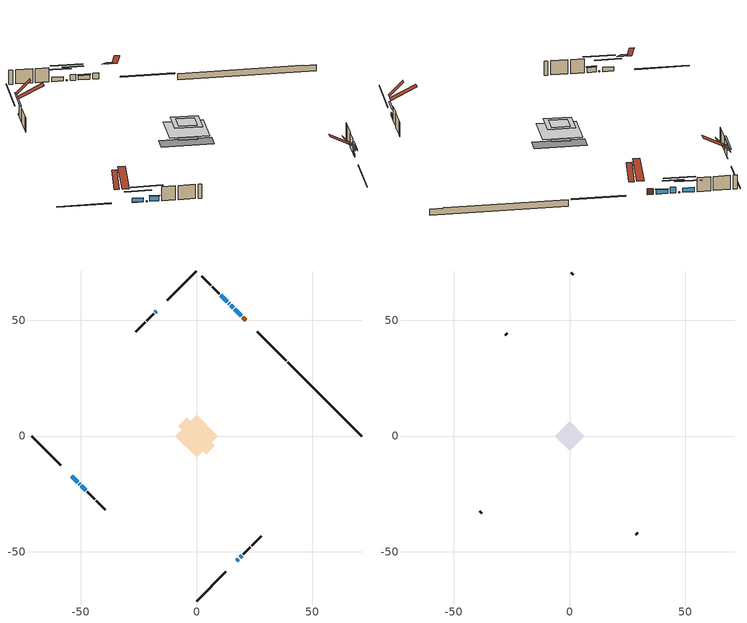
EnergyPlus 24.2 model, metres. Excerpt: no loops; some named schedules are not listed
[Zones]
conditioned space
 floor outside (Floor1 construction): -4.37,0 0,4.37 4.37,0 0,-4.37 z0.92
 floor adiabatic (AdiabaticFloorConstruction): -9.25,0 0,9.25 9.25,0 0,-9.25 z3.36
 floor foundation (Slab1 construction): -7.97,4.2 -4.2,7.97 7.97,-4.2 4.2,-7.97 z-1.29
 wall outside (RimJoist1 construction): 0,-71.29 12.56,-58.73 / -71.29,0 -58.73,-12.56 / 0,71.29 -12.56,58.73 / 38.74,32.55 26.18,45.11 z0.92:1.22
 wall outside (AdiabaticWallConstruction 1): 21.34,49.95 19.94,51.35 z0.92:2.95
 wall outside (AdiabaticWallConstruction): 19.29,52 16.62,54.67 / 13.19,58.1 10.53,60.76 z0.92:2.41; 15.97,55.32 14.71,56.58 z0.92:2.95; 17.4,-53.89 18.14,-53.15 / 18.8,-52.49 19.54,-51.75 z0.92:2.17; -53.89,-17.4 -51.36,-19.93 z0.92:2.34; 14.06,57.24 13.85,57.45 / -17.4,53.9 -17.81,53.48 / -50.7,-20.59 -50.5,-20.8 z0.92:1.27; -49.84,-21.45 -47.77,-23.52 z0.92:2.66
 wall outside (Wall1 construction): 20.2,-51.09 23.31,-47.99 / -47.11,-24.18 -44.01,-27.28 / -18.46,52.83 -21.57,49.72 / 9.87,61.42 6.77,64.53 z0.92:5.8
 wall outside (Wall2 construction): 23.96,-47.33 27.88,-43.41 / -43.35,-27.94 -39.44,-31.86 / -22.23,49.07 -26.14,45.15 / 6.11,65.18 2.19,69.1 z0.92:5.8
 wall foundation (FoundationWall1 construction): 39.4,31.89,-1.29 39.4,31.89,0.92 68.1,3.19,0.92 68.1,3.19,0.83 71.29,0,0.83 71.29,0,-1.29
 window (WindowConstruction): 19.29,52 16.62,54.67 z0.92:2.41
 window (WindowConstruction 4): 15.97,55.33 14.71,56.58 z0.92:2.95
 window (WindowConstruction 5): 17.4,-53.89 18.14,-53.15 z0.92:2.17
 window (WindowConstruction 6): -53.89,-17.4 -51.36,-19.93 z0.92:2.34
 window (WindowConstruction 7): 14.05,57.24 13.85,57.44 z0.92:1.26
 window (WindowConstruction 8): -17.4,53.89 -17.81,53.49 z0.92:1.26
 window (WindowConstruction 9): -50.7,-20.59 -50.5,-20.79 z0.92:1.26
 window (WindowConstruction 1): 18.8,-52.49 19.54,-51.75 z0.92:2.17
 window (WindowConstruction 2): -49.84,-21.45 -47.77,-23.52 z0.92:2.66
 window (WindowConstruction 3): 13.19,58.1 10.53,60.76 z0.92:2.41
 door (Door): 21.34,49.95 19.95,51.35 z0.92:2.95
 ceiling adiabatic (AdiabaticFloorConstruction): 0,-9.25 9.25,0 0,9.25 -9.25,0 z3.36
attic - vented
 floor to conditioned space (Floor2 construction Reversed): -4.22,0 0,4.22 4.22,0 0,-4.22 z5.8
 floor to conditioned space (Floor3 construction Reversed): -6.36,0 0,6.36 6.36,0 0,-6.36 z5.8
 wall outside (Wall3 construction): 28.54,-42.76 29.41,-41.88 / -38.78,-32.51 -37.9,-33.39 / -26.8,44.49 -27.68,43.61 / 1.54,69.76 0.66,70.64 z0.92:5.8
 roof outside (Roof1 construction): 14.4,-56.89,5.8 11.05,-53.53,10.55 9.86,-54.72,10.55 13.22,-58.08,5.8; -56.89,-14.4,5.8 -53.53,-11.05,10.55 -54.72,-9.86,10.55 -58.08,-13.22,5.8; -14.4,56.89,5.8 -11.05,53.53,10.55 -9.86,54.72,10.55 -13.22,58.08,5.8; 24.34,46.95,5.8 20.98,43.6,10.55 22.17,42.41,10.55 25.53,45.77,5.8
 roof outside (Roof2 construction): 16.74,-54.55,5.8 10.73,-48.54,10.05 9.05,-50.22,10.05 15.06,-56.23,5.8; -54.55,-16.74,5.8 -48.54,-10.73,10.05 -50.22,-9.05,10.05 -56.23,-15.06,5.8; -16.74,54.55,5.8 -10.73,48.54,10.05 -9.05,50.22,10.05 -15.06,56.23,5.8; 22,49.29,5.8 15.99,43.28,10.05 17.67,41.6,10.05 23.68,47.61,5.8
shading: 16.48,54.81 19.43,51.86 19.72,52.15 16.77,55.1 z2.61; 12.88,58.41 17.8,53.49 18.09,53.78 13.17,58.7 z5.54; 19.97,-51.32 15.57,-55.73 15.86,-56.02 20.26,-51.61 z4.76; -49.53,-21.77 -55.73,-15.57 -56.02,-15.86 -49.82,-22.06 z4.93; 10.24,61.05 17.66,53.63 17.95,53.92 10.53,61.34 z6.36; -21.41,49.88 -13.79,57.5 -14.08,57.79 -21.7,50.17 z6.36; -46.89,-24.4 -54.31,-16.98 -54.6,-17.28 -47.18,-24.69 z6.36; 19.68,-51.61 18.66,-52.64 18.95,-52.93 19.98,-51.9 z2.37; -47.63,-23.66 -49.98,-21.31 -50.27,-21.6 -47.92,-23.95 z2.86; 8.7,62.6 15.02,56.27 15.32,56.56 8.99,62.89 z5
[Building]
Building 1: Terrain=Suburbs
[Site:Location]
Montreal Mirabel Intl AP_QC: Latitude {deg}=45.68; Longitude {deg}=-74.03; Time Zone {hr}=-5; Elevation {m}=82; Keep Site Location Information=Yes
[Site:GroundTemperature:Shallow]
0.642858, -1.75623, -1.94836, -0.80987, 3.76054, 8.30966, 12.2535, 14.7518, 14.9641, 12.9321, 9.08883, 4.67926
[Site:WaterMainsTemperature]
Calculation Method=Schedule; Temperature Schedule=mains temperature schedule
[Material] Roughness=Rough; Thermal Absorptance=0.9
Name | Thickness {m} | Conductivity {W/m-K} | Density {kg/m3} | Specific Heat {J/kg-K} | Solar Absorptance | Visible Absorptance
asphalt or fiberglass shingles | 0.00635 | 0.162714 | 1121.4 | 1465.45 | 0.84 | 0.84
ceiling loosefill ins | 0.0846667 | 0.0480833 | 16.02 | 1046.75 | 0.7 | 0.7
ceiling stud and cavity | 0.1397 | 0.0952427 | 65.682 | 1177.47 | 0.7 | 0.7
ceiling stud and cavity 1 | 0.1397 | 0.0946744 | 65.682 | 1177.47 | 0.7 | 0.7
concrete 4.0 in. | 0.1016 | 1.803125 | 2242.8 | 837.4 | 0.7 | 0.7
concrete 8.0 in. | 0.2032 | 1.803125 | 2242.8 | 837.4 | 0.7 | 0.7
door material | 0.04445 | 0.0451087 | 512.64 | 1214.23 | 0.7 | 0.7
exterior vertical ins | 0.0433751 | 0.029427 | 32.04 | 1214.23 | 0.7 | 0.7
floor covering | 0.0127 | 0.0433444 | 54.468 | 1339.84 | 0.6 | 0.6
floor rigid ins; rim joist rigid ins; wall rigid ins | 0.051816 | 0.029427 | 32.04 | 1214.23 | 0.7 | 0.7
floor rigid ins 1; wall rigid ins 1 | 0.512978 | 0.029427 | 32.04 | 1214.23 | 0.7 | 0.7
floor stud and cavity | 0.1397 | 0.126294 | 92.3553 | 1139.71 | 0.7 | 0.7
floor stud and cavity 1 | 0.1397 | 1.75129 | 37.0049 | 1207.88 | 0.7 | 0.7
furniture material conditioned space 1 | 0.1524 | 0.115458 | 640.8 | 1214.23 | 0.6 | 0.6
gypsum board | 0.0127 | 0.160291 | 801 | 837.4 | 0.6 | 0.6
gypsum board 1 | 0.0127 | 0.160291 | 801 | 837.4 | 0.7 | 0.7
osb sheathing 0.5 in. | 0.0127 | 0.115458 | 512.64 | 1214.23 | 0.7 | 0.7
osb sheathing 0.75 in. | 0.01905 | 0.115458 | 512.64 | 1214.23 | 0.7 | 0.7
osb sheathing 2.0 in. | 0.0508 | 0.115458 | 512.64 | 1214.23 | 0.7 | 0.7
rim joist stud and cavity | 0.0508 | 0.0553127 | 125.044 | 1163.47 | 0.6 | 0.6
wall stud and cavity | 0.1397 | 0.140922 | 139.0536 | 1170.24 | 0.7 | 0.7
wall stud and cavity 1 | 0.1397 | 0.140672 | 139.0536 | 1170.24 | 0.7 | 0.7
wall stud and cavity 2 | 0.0889 | 6.1454 | 50.32683 | 1063.81 | 0.6 | 0.6
wall stud and cavity 3 | 0.0889 | 0.380278 | 52.3479 | 1209.89 | 0.7 | 0.7
wall stud and cavity 4 | 0.0889 | 0.391764 | 83.0341 | 1211.67 | 0.7 | 0.7
wood siding | 0.0254 | 0.102417 | 544.68 | 1172.36 | 0.4 | 0.4
wood siding 1 | 0.00254 | 0.102417 | 544.68 | 1172.36 | 0.4 | 0.4
wood siding 2; wood siding 3; wood siding 4 | 0.0254 | 0.102417 | 544.68 | 1172.36 | 0.7 | 0.7
[WindowMaterial:SimpleGlazingSystem]
Name | U-Factor {W/m2-K} | Solar Heat Gain Coefficient
WindowMaterial | 2.9236 | 0.62
WindowMaterial 1 | 2.94177 | 0.59
WindowMaterial 2 | 2.909975 | 0.64
WindowMaterial 3 | 2.97754 | 0.59
WindowMaterial 4 | 2.92871 | 0.61
WindowMaterial 5 | 3.000823 | 0.18
[Construction]
AdiabaticFloorConstruction: floor stud and cavity 1, floor rigid ins 1, osb sheathing 0.75 in., floor covering
AdiabaticWallConstruction: wood siding 3, wall rigid ins 1, wall stud and cavity 3, gypsum board
AdiabaticWallConstruction 1: wood siding 4, wall rigid ins 1, wall stud and cavity 3, gypsum board
Door: door material
Floor1 construction: floor stud and cavity, floor rigid ins, osb sheathing 0.75 in., floor covering
Floor2 construction Reversed: gypsum board, ceiling stud and cavity, ceiling loosefill ins
Floor3 construction Reversed: gypsum board, ceiling stud and cavity 1, ceiling loosefill ins
FoundationWall1 construction: concrete 8.0 in., gypsum board 1
furniture construction conditioned space 1: furniture material conditioned space 1
PartitionWallConstruction: gypsum board, wall stud and cavity 4, gypsum board
RimJoist1 construction: wood siding 2, rim joist rigid ins, osb sheathing 2.0 in., rim joist stud and cavity
Roof1 construction; Roof2 construction: asphalt or fiberglass shingles
Slab1 construction: concrete 4.0 in.
Wall1 construction: wood siding, wall rigid ins, osb sheathing 0.5 in., wall stud and cavity, gypsum board
Wall2 construction: wood siding, wall rigid ins, osb sheathing 0.5 in., wall stud and cavity 1, gypsum board
Wall3 construction: wood siding 1, wall stud and cavity 2
WindowConstruction; WindowConstruction 3: WindowMaterial
WindowConstruction 1; WindowConstruction 5: WindowMaterial 1
WindowConstruction 2: WindowMaterial 2
WindowConstruction 4: WindowMaterial 3
WindowConstruction 6: WindowMaterial 4
WindowConstruction 7; WindowConstruction 8; WindowConstruction 9: WindowMaterial 5
[Zone] Multiplier=1; Part of Total Floor Area=Yes
Name | Volume {m3}
attic - vented | 125.809
conditioned space | 657.9
[Space]
Name | Zone | Volume {m3}
attic - vented 1 | attic - vented | 125.809
conditioned space 1 | conditioned space | 657.9
[ZoneInfiltration:EffectiveLeakageArea]
infil attic - vented 1: Zone or Space=attic - vented 1; Schedule=Always On Discrete; Effective Air Leakage Area {cm2}=5378.77; Stack Coefficient=0.000669317; Wind Coefficient=1.74798e-05
[ZoneMixing]
whole house fan mix: Zone or Space=attic - vented; Schedule=Always On Continuous; Design Flow Rate Calculation Method=Flow/Zone; Design Flow Rate {m3/s}=0; Source Zone or Space=conditioned space
[SurfaceProperty:ExposedFoundationPerimeter]
Slab1: Exposed Perimeter Calculation Method=TotalExposedPerimeter; Total Exposed Perimeter {m}=45.104
[InternalMass] Zone or ZoneList=conditioned space; Space or SpaceList=conditioned space 1
Name | Construction | Surface Area {m2}
furniture mass conditioned space 1 | furniture construction conditioned space 1 | 120.536
partition wall mass | PartitionWallConstruction | 301.34
[Lights]
interior lighting: Zone or ZoneList or Space or SpaceList=conditioned space 1; Schedule=interior lighting schedule; Design Level Calculation Method=LightingLevel; Lighting Level {W}=343.2; Return Air Fraction=0; Fraction Radiant=0.6; Fraction Visible=0.2; Fraction Replaceable=1
[People]
occupants: Zone or ZoneList or Space or SpaceList=conditioned space 1; Number of People Schedule=occupants schedule; Number of People Calculation Method=People; Number of People=3; Fraction Radiant=0.314171; Sensible Heat Fraction=0.56303; Activity Level Schedule=occupants activity schedule; Carbon Dioxide Generation Rate {m3/s-W}=0; Enable ASHRAE 55 Comfort Warnings=No; Mean Radiant Temperature Calculation Type=EnclosureAveraged
[ElectricEquipment] Zone or ZoneList or Space or SpaceList=conditioned space 1; Design Level Calculation Method=EquipmentLevel
Name | Schedule | Design Level {W} | Fraction Latent | Fraction Radiant | Fraction Lost
clothes dryer | clothes dryer schedule | 140.772 | 0.015 | 0.081 | 0.85
clothes washer | clothes washer schedule | 32.1985 | 0.03 | 0.162 | 0.7
cooking range | cooking range schedule | 215.147 | 0.08 | 0.432 | 0.2
dishwasher | dishwasher schedule | 66.8632 | 0.3 | 0.18 | 0.4
fridge | fridge schedule | 72.9452 | 0 | 0.6 | 0
mech vent house fan | mech vent house fan schedule | 275 | 0 | 0 | 0.772727
mech vent house fan cfis | mech vent house fan cfis schedule | 0 | 0 | 0 | 0
misc plug loads | misc plug loads schedule | 494.7 | 0.045 | 0.513 | 0.1
whole house fan | Always On Discrete | 0 | 0 | 0 | 1
[OtherEquipment] Zone or ZoneList or Space or SpaceList=conditioned space 1; Design Level Calculation Method=EquipmentLevel
Name | Fuel Type | Schedule | Design Level {W} | Fraction Latent | Fraction Radiant | Fraction Lost
clothes dryer 1 | Electricity | clothes dryer schedule | 0 | 0.015 | 0.081 | 0.85
cooking range 1 | Electricity | cooking range schedule | 0 | 0.08 | 0.432 | 0.2
general water use latent | None | general water use schedule | 62.594 | 1 | 0 | 0
general water use sensible | None | general water use schedule | -61.6891 | 0 | 0.6 | 0
mech vent house fan latent load | None | Always On Discrete | 0 | 1 | 0 | 0
mech vent house fan sensible load | None | Always On Discrete | 0 | 0 | 0 | 0
water heater energy adjustment1 | Electricity | Always On Discrete | 0.01 | 0 | 0 | 1
[ZoneInfiltration:DesignFlowRate] Zone or ZoneList or Space or SpaceList=conditioned space 1; Schedule=Always On Discrete; Design Flow Rate Calculation Method=Flow/Zone; Design Flow Rate {m3/s}=0
infil flow; natural vent flow; whole house fan flow
[Foundation:Kiva]
Foundation Kiva 1: Initial Indoor Air Temperature {C}=21; Wall Height Above Grade {m}=0.920008; Wall Depth Below Slab {m}=0.2032; Custom Block Material Name 1=exterior vertical ins; Custom Block Depth 1 {m}=2.21001; Custom Block X Position 1 {m}=0.2159; Custom Block Z Position 1 {m}=0
[Foundation:Kiva:Settings]
Soil Conductivity {W/m-K}=0.849921; Soil Density {kg/m3}=1842.3; Soil Specific Heat {J/kg-K}=418.7; Ground Solar Absorptivity=0.9; Ground Thermal Absorptivity=0.9; Ground Surface Roughness {m}=0.03; Far-Field Width {m}=40; Deep-Ground Boundary Condition=ZeroFlux; Deep-Ground Depth {m}=40; Minimum Cell Dimension {m}=0.2; Maximum Cell Growth Coefficient=3; Simulation Timestep=Timestep
[Exterior:Lights]
exterior lighting: Schedule=exterior lighting schedule; Design Level {W}=75.6
[Schedule:Constant]
Name | Hourly Value
Always On Continuous; mech vent house fan schedule; mech vent house fan cfis schedule; Always On Discrete | 1
occupants activity schedule | 117.228
fridge schedule | 0
[Schedule:Week:Daily]
interior lighting schedule Week Rule - Jan1-Jan27: interior lighting schedule day, interior lighting schedule day, interior lighting schedule day, interior lighting schedule day, interior lighting schedule day, interior lighting schedule day, interior lighting schedule day, interior lighting schedule default day, interior lighting schedule default day, interior lighting schedule default day, interior lighting schedule default day, interior lighting schedule default day
interior lighting schedule Week Rule - Jan28-Feb3: interior lighting schedule day, interior lighting schedule day, interior lighting schedule day, interior lighting schedule day, interior lighting schedule day 1, interior lighting schedule day 1, interior lighting schedule day 1, interior lighting schedule default day, interior lighting schedule default day, interior lighting schedule default day, interior lighting schedule default day, interior lighting schedule default day
interior lighting schedule Week Rule - Feb4-Feb24: interior lighting schedule day 1, interior lighting schedule day 1, interior lighting schedule day 1, interior lighting schedule day 1, interior lighting schedule day 1, interior lighting schedule day 1, interior lighting schedule day 1, interior lighting schedule default day, interior lighting schedule default day, interior lighting schedule default day, interior lighting schedule default day, interior lighting schedule default day
interior lighting schedule Week Rule - Feb25-Mar3: interior lighting schedule day 1, interior lighting schedule day 1, interior lighting schedule day 1, interior lighting schedule day 1, interior lighting schedule day 2, interior lighting schedule day 2, interior lighting schedule day 2, interior lighting schedule default day, interior lighting schedule default day, interior lighting schedule default day, interior lighting schedule default day, interior lighting schedule default day
interior lighting schedule Week Rule - Mar4-Mar31: interior lighting schedule day 2, interior lighting schedule day 2, interior lighting schedule day 2, interior lighting schedule day 2, interior lighting schedule day 2, interior lighting schedule day 2, interior lighting schedule day 2, interior lighting schedule default day, interior lighting schedule default day, interior lighting schedule default day, interior lighting schedule default day, interior lighting schedule default day
interior lighting schedule Week Rule - Apr1-Apr28: interior lighting schedule day 3, interior lighting schedule day 3, interior lighting schedule day 3, interior lighting schedule day 3, interior lighting schedule day 3, interior lighting schedule day 3, interior lighting schedule day 3, interior lighting schedule default day, interior lighting schedule default day, interior lighting schedule default day, interior lighting schedule default day, interior lighting schedule default day
interior lighting schedule Week Rule - Apr29-May5: interior lighting schedule day 3, interior lighting schedule day 3, interior lighting schedule day 4, interior lighting schedule day 4, interior lighting schedule day 4, interior lighting schedule day 4, interior lighting schedule day 4, interior lighting schedule default day, interior lighting schedule default day, interior lighting schedule default day, interior lighting schedule default day, interior lighting schedule default day
interior lighting schedule Week Rule - May6-May26: interior lighting schedule day 4, interior lighting schedule day 4, interior lighting schedule day 4, interior lighting schedule day 4, interior lighting schedule day 4, interior lighting schedule day 4, interior lighting schedule day 4, interior lighting schedule default day, interior lighting schedule default day, interior lighting schedule default day, interior lighting schedule default day, interior lighting schedule default day
interior lighting schedule Week Rule - May27-Jun2: interior lighting schedule day 4, interior lighting schedule day 4, interior lighting schedule day 4, interior lighting schedule day 4, interior lighting schedule day 4, interior lighting schedule day 5, interior lighting schedule day 5, interior lighting schedule default day, interior lighting schedule default day, interior lighting schedule default day, interior lighting schedule default day, interior lighting schedule default day
interior lighting schedule Week Rule - Jun3-Jun30: interior lighting schedule day 5, interior lighting schedule day 5, interior lighting schedule day 5, interior lighting schedule day 5, interior lighting schedule day 5, interior lighting schedule day 5, interior lighting schedule day 5, interior lighting schedule default day, interior lighting schedule default day, interior lighting schedule default day, interior lighting schedule default day, interior lighting schedule default day
interior lighting schedule Week Rule - Jul1-Jul28: interior lighting schedule day 6, interior lighting schedule day 6, interior lighting schedule day 6, interior lighting schedule day 6, interior lighting schedule day 6, interior lighting schedule day 6, interior lighting schedule day 6, interior lighting schedule default day, interior lighting schedule default day, interior lighting schedule default day, interior lighting schedule default day, interior lighting schedule default day
interior lighting schedule Week Rule - Jul29-Aug4: interior lighting schedule day 6, interior lighting schedule day 6, interior lighting schedule day 6, interior lighting schedule day 7, interior lighting schedule day 7, interior lighting schedule day 7, interior lighting schedule day 7, interior lighting schedule default day, interior lighting schedule default day, interior lighting schedule default day, interior lighting schedule default day, interior lighting schedule default day
interior lighting schedule Week Rule - Aug5-Aug25: interior lighting schedule day 7, interior lighting schedule day 7, interior lighting schedule day 7, interior lighting schedule day 7, interior lighting schedule day 7, interior lighting schedule day 7, interior lighting schedule day 7, interior lighting schedule default day, interior lighting schedule default day, interior lighting schedule default day, interior lighting schedule default day, interior lighting schedule default day
interior lighting schedule Week Rule - Aug26-Sep1: interior lighting schedule day 7, interior lighting schedule day 7, interior lighting schedule day 7, interior lighting schedule day 7, interior lighting schedule day 7, interior lighting schedule day 7, interior lighting schedule day 8, interior lighting schedule default day, interior lighting schedule default day, interior lighting schedule default day, interior lighting schedule default day, interior lighting schedule default day
interior lighting schedule Week Rule - Sep2-Sep29: interior lighting schedule day 8, interior lighting schedule day 8, interior lighting schedule day 8, interior lighting schedule day 8, interior lighting schedule day 8, interior lighting schedule day 8, interior lighting schedule day 8, interior lighting schedule default day, interior lighting schedule default day, interior lighting schedule default day, interior lighting schedule default day, interior lighting schedule default day
interior lighting schedule Week Rule - Sep30-Oct6: interior lighting schedule day 8, interior lighting schedule day 9, interior lighting schedule day 9, interior lighting schedule day 9, interior lighting schedule day 9, interior lighting schedule day 9, interior lighting schedule day 9, interior lighting schedule default day, interior lighting schedule default day, interior lighting schedule default day, interior lighting schedule default day, interior lighting schedule default day
interior lighting schedule Week Rule - Oct7-Oct27: interior lighting schedule day 9, interior lighting schedule day 9, interior lighting schedule day 9, interior lighting schedule day 9, interior lighting schedule day 9, interior lighting schedule day 9, interior lighting schedule day 9, interior lighting schedule default day, interior lighting schedule default day, interior lighting schedule default day, interior lighting schedule default day, interior lighting schedule default day
interior lighting schedule Week Rule - Oct28-Nov3: interior lighting schedule day 9, interior lighting schedule day 9, interior lighting schedule day 9, interior lighting schedule day 9, interior lighting schedule day 10, interior lighting schedule day 10, interior lighting schedule day 10, interior lighting schedule default day, interior lighting schedule default day, interior lighting schedule default day, interior lighting schedule default day, interior lighting schedule default day
interior lighting schedule Week Rule - Nov4-Nov24: interior lighting schedule day 10, interior lighting schedule day 10, interior lighting schedule day 10, interior lighting schedule day 10, interior lighting schedule day 10, interior lighting schedule day 10, interior lighting schedule day 10, interior lighting schedule default day, interior lighting schedule default day, interior lighting schedule default day, interior lighting schedule default day, interior lighting schedule default day
interior lighting schedule Week Rule - Nov25-Dec1: interior lighting schedule day 10, interior lighting schedule day 10, interior lighting schedule day 10, interior lighting schedule day 10, interior lighting schedule day 10, interior lighting schedule day 10, interior lighting schedule day 11, interior lighting schedule default day, interior lighting schedule default day, interior lighting schedule default day, interior lighting schedule default day, interior lighting schedule default day
interior lighting schedule Week Rule - Dec2-Dec31: interior lighting schedule day 11, interior lighting schedule day 11, interior lighting schedule day 11, interior lighting schedule day 11, interior lighting schedule day 11, interior lighting schedule day 11, interior lighting schedule day 11, interior lighting schedule default day, interior lighting schedule default day, interior lighting schedule default day, interior lighting schedule default day, interior lighting schedule default day
occupants schedule Week Rule - Jan1-Dec31: occupants schedule day, occupants schedule day, occupants schedule day, occupants schedule day, occupants schedule day, occupants schedule day, occupants schedule day, occupants schedule default day, occupants schedule default day, occupants schedule default day, occupants schedule default day, occupants schedule default day
clothes dryer schedule Week Rule - Jan1-Dec31: clothes dryer schedule day, clothes dryer schedule day, clothes dryer schedule day, clothes dryer schedule day, clothes dryer schedule day, clothes dryer schedule day, clothes dryer schedule day, clothes dryer schedule default day, clothes dryer schedule default day, clothes dryer schedule default day, clothes dryer schedule default day, clothes dryer schedule default day
clothes washer schedule Week Rule - Jan1-Dec31: clothes washer schedule day, clothes washer schedule day, clothes washer schedule day, clothes washer schedule day, clothes washer schedule day, clothes washer schedule day, clothes washer schedule day, clothes washer schedule default day, clothes washer schedule default day, clothes washer schedule default day, clothes washer schedule default day, clothes washer schedule default day
cooking range schedule Week Rule - Jan1-Dec31: cooking range schedule day, cooking range schedule day, cooking range schedule day, cooking range schedule day, cooking range schedule day, cooking range schedule day, cooking range schedule day, cooking range schedule default day, cooking range schedule default day, cooking range schedule default day, cooking range schedule default day, cooking range schedule default day
dishwasher schedule Week Rule - Jan1-Dec31: dishwasher schedule day, dishwasher schedule day, dishwasher schedule day, dishwasher schedule day, dishwasher schedule day, dishwasher schedule day, dishwasher schedule day, dishwasher schedule default day, dishwasher schedule default day, dishwasher schedule default day, dishwasher schedule default day, dishwasher schedule default day
misc plug loads schedule Week Rule - Jan1-Dec31: misc plug loads schedule day, misc plug loads schedule day, misc plug loads schedule day, misc plug loads schedule day, misc plug loads schedule day, misc plug loads schedule day, misc plug loads schedule day, misc plug loads schedule default day, misc plug loads schedule default day, misc plug loads schedule default day, misc plug loads schedule default day, misc plug loads schedule default day
general water use schedule Week Rule - Jan1-Dec31: general water use schedule day, general water use schedule day, general water use schedule day, general water use schedule day, general water use schedule day, general water use schedule day, general water use schedule day, general water use schedule default day, general water use schedule default day, general water use schedule default day, general water use schedule default day, general water use schedule default day
exterior lighting schedule Week Rule - Jan1-Jan27: exterior lighting schedule day, exterior lighting schedule day, exterior lighting schedule day, exterior lighting schedule day, exterior lighting schedule day, exterior lighting schedule day, exterior lighting schedule day, exterior lighting schedule default day, exterior lighting schedule default day, exterior lighting schedule default day, exterior lighting schedule default day, exterior lighting schedule default day
exterior lighting schedule Week Rule - Jan28-Feb3: exterior lighting schedule day, exterior lighting schedule day, exterior lighting schedule day, exterior lighting schedule day, exterior lighting schedule day 1, exterior lighting schedule day 1, exterior lighting schedule day 1, exterior lighting schedule default day, exterior lighting schedule default day, exterior lighting schedule default day, exterior lighting schedule default day, exterior lighting schedule default day
exterior lighting schedule Week Rule - Feb4-Feb24: exterior lighting schedule day 1, exterior lighting schedule day 1, exterior lighting schedule day 1, exterior lighting schedule day 1, exterior lighting schedule day 1, exterior lighting schedule day 1, exterior lighting schedule day 1, exterior lighting schedule default day, exterior lighting schedule default day, exterior lighting schedule default day, exterior lighting schedule default day, exterior lighting schedule default day
exterior lighting schedule Week Rule - Feb25-Mar3: exterior lighting schedule day 1, exterior lighting schedule day 1, exterior lighting schedule day 1, exterior lighting schedule day 1, exterior lighting schedule day 2, exterior lighting schedule day 2, exterior lighting schedule day 2, exterior lighting schedule default day, exterior lighting schedule default day, exterior lighting schedule default day, exterior lighting schedule default day, exterior lighting schedule default day
exterior lighting schedule Week Rule - Mar4-Mar31: exterior lighting schedule day 2, exterior lighting schedule day 2, exterior lighting schedule day 2, exterior lighting schedule day 2, exterior lighting schedule day 2, exterior lighting schedule day 2, exterior lighting schedule day 2, exterior lighting schedule default day, exterior lighting schedule default day, exterior lighting schedule default day, exterior lighting schedule default day, exterior lighting schedule default day
exterior lighting schedule Week Rule - Apr1-Apr28: exterior lighting schedule day 3, exterior lighting schedule day 3, exterior lighting schedule day 3, exterior lighting schedule day 3, exterior lighting schedule day 3, exterior lighting schedule day 3, exterior lighting schedule day 3, exterior lighting schedule default day, exterior lighting schedule default day, exterior lighting schedule default day, exterior lighting schedule default day, exterior lighting schedule default day
exterior lighting schedule Week Rule - Apr29-May5: exterior lighting schedule day 3, exterior lighting schedule day 3, exterior lighting schedule day 4, exterior lighting schedule day 4, exterior lighting schedule day 4, exterior lighting schedule day 4, exterior lighting schedule day 4, exterior lighting schedule default day, exterior lighting schedule default day, exterior lighting schedule default day, exterior lighting schedule default day, exterior lighting schedule default day
exterior lighting schedule Week Rule - May6-May26: exterior lighting schedule day 4, exterior lighting schedule day 4, exterior lighting schedule day 4, exterior lighting schedule day 4, exterior lighting schedule day 4, exterior lighting schedule day 4, exterior lighting schedule day 4, exterior lighting schedule default day, exterior lighting schedule default day, exterior lighting schedule default day, exterior lighting schedule default day, exterior lighting schedule default day
exterior lighting schedule Week Rule - May27-Jun2: exterior lighting schedule day 4, exterior lighting schedule day 4, exterior lighting schedule day 4, exterior lighting schedule day 4, exterior lighting schedule day 4, exterior lighting schedule day 5, exterior lighting schedule day 5, exterior lighting schedule default day, exterior lighting schedule default day, exterior lighting schedule default day, exterior lighting schedule default day, exterior lighting schedule default day
exterior lighting schedule Week Rule - Jun3-Jun30: exterior lighting schedule day 5, exterior lighting schedule day 5, exterior lighting schedule day 5, exterior lighting schedule day 5, exterior lighting schedule day 5, exterior lighting schedule day 5, exterior lighting schedule day 5, exterior lighting schedule default day, exterior lighting schedule default day, exterior lighting schedule default day, exterior lighting schedule default day, exterior lighting schedule default day
exterior lighting schedule Week Rule - Jul1-Jul28: exterior lighting schedule day 6, exterior lighting schedule day 6, exterior lighting schedule day 6, exterior lighting schedule day 6, exterior lighting schedule day 6, exterior lighting schedule day 6, exterior lighting schedule day 6, exterior lighting schedule default day, exterior lighting schedule default day, exterior lighting schedule default day, exterior lighting schedule default day, exterior lighting schedule default day
exterior lighting schedule Week Rule - Jul29-Aug4: exterior lighting schedule day 6, exterior lighting schedule day 6, exterior lighting schedule day 6, exterior lighting schedule day 7, exterior lighting schedule day 7, exterior lighting schedule day 7, exterior lighting schedule day 7, exterior lighting schedule default day, exterior lighting schedule default day, exterior lighting schedule default day, exterior lighting schedule default day, exterior lighting schedule default day
exterior lighting schedule Week Rule - Aug5-Aug25: exterior lighting schedule day 7, exterior lighting schedule day 7, exterior lighting schedule day 7, exterior lighting schedule day 7, exterior lighting schedule day 7, exterior lighting schedule day 7, exterior lighting schedule day 7, exterior lighting schedule default day, exterior lighting schedule default day, exterior lighting schedule default day, exterior lighting schedule default day, exterior lighting schedule default day
exterior lighting schedule Week Rule - Aug26-Sep1: exterior lighting schedule day 7, exterior lighting schedule day 7, exterior lighting schedule day 7, exterior lighting schedule day 7, exterior lighting schedule day 7, exterior lighting schedule day 7, exterior lighting schedule day 8, exterior lighting schedule default day, exterior lighting schedule default day, exterior lighting schedule default day, exterior lighting schedule default day, exterior lighting schedule default day
exterior lighting schedule Week Rule - Sep2-Sep29: exterior lighting schedule day 8, exterior lighting schedule day 8, exterior lighting schedule day 8, exterior lighting schedule day 8, exterior lighting schedule day 8, exterior lighting schedule day 8, exterior lighting schedule day 8, exterior lighting schedule default day, exterior lighting schedule default day, exterior lighting schedule default day, exterior lighting schedule default day, exterior lighting schedule default day
exterior lighting schedule Week Rule - Sep30-Oct6: exterior lighting schedule day 8, exterior lighting schedule day 9, exterior lighting schedule day 9, exterior lighting schedule day 9, exterior lighting schedule day 9, exterior lighting schedule day 9, exterior lighting schedule day 9, exterior lighting schedule default day, exterior lighting schedule default day, exterior lighting schedule default day, exterior lighting schedule default day, exterior lighting schedule default day
exterior lighting schedule Week Rule - Oct7-Oct27: exterior lighting schedule day 9, exterior lighting schedule day 9, exterior lighting schedule day 9, exterior lighting schedule day 9, exterior lighting schedule day 9, exterior lighting schedule day 9, exterior lighting schedule day 9, exterior lighting schedule default day, exterior lighting schedule default day, exterior lighting schedule default day, exterior lighting schedule default day, exterior lighting schedule default day
exterior lighting schedule Week Rule - Oct28-Nov3: exterior lighting schedule day 9, exterior lighting schedule day 9, exterior lighting schedule day 9, exterior lighting schedule day 9, exterior lighting schedule day 10, exterior lighting schedule day 10, exterior lighting schedule day 10, exterior lighting schedule default day, exterior lighting schedule default day, exterior lighting schedule default day, exterior lighting schedule default day, exterior lighting schedule default day
exterior lighting schedule Week Rule - Nov4-Nov24: exterior lighting schedule day 10, exterior lighting schedule day 10, exterior lighting schedule day 10, exterior lighting schedule day 10, exterior lighting schedule day 10, exterior lighting schedule day 10, exterior lighting schedule day 10, exterior lighting schedule default day, exterior lighting schedule default day, exterior lighting schedule default day, exterior lighting schedule default day, exterior lighting schedule default day
exterior lighting schedule Week Rule - Nov25-Dec1: exterior lighting schedule day 10, exterior lighting schedule day 10, exterior lighting schedule day 10, exterior lighting schedule day 10, exterior lighting schedule day 10, exterior lighting schedule day 10, exterior lighting schedule day 11, exterior lighting schedule default day, exterior lighting schedule default day, exterior lighting schedule default day, exterior lighting schedule default day, exterior lighting schedule default day
exterior lighting schedule Week Rule - Dec2-Dec31: exterior lighting schedule day 11, exterior lighting schedule day 11, exterior lighting schedule day 11, exterior lighting schedule day 11, exterior lighting schedule day 11, exterior lighting schedule day 11, exterior lighting schedule day 11, exterior lighting schedule default day, exterior lighting schedule default day, exterior lighting schedule default day, exterior lighting schedule default day, exterior lighting schedule default day
[Schedule:Year]
interior lighting schedule: interior lighting schedule Week Rule - Jan1-Jan27, 1, 1, 1, 27, interior lighting schedule Week Rule - Jan28-Feb3, 1, 28, 2, 3, interior lighting schedule Week Rule - Feb4-Feb24, 2, 4, 2, 24, interior lighting schedule Week Rule - Feb25-Mar3, 2, 25, 3, 3, interior lighting schedule Week Rule - Mar4-Mar31, 3, 4, 3, 31, interior lighting schedule Week Rule - Apr1-Apr28, 4, 1, 4, 28, interior lighting schedule Week Rule - Apr29-May5, 4, 29, 5, 5, interior lighting schedule Week Rule - May6-May26, 5, 6, 5, 26, interior lighting schedule Week Rule - May27-Jun2, 5, 27, 6, 2, interior lighting schedule Week Rule - Jun3-Jun30, 6, 3, 6, 30, interior lighting schedule Week Rule - Jul1-Jul28, 7, 1, 7, 28, interior lighting schedule Week Rule - Jul29-Aug4, 7, 29, 8, 4, interior lighting schedule Week Rule - Aug5-Aug25, 8, 5, 8, 25, interior lighting schedule Week Rule - Aug26-Sep1, 8, 26, 9, 1, interior lighting schedule Week Rule - Sep2-Sep29, 9, 2, 9, 29, interior lighting schedule Week Rule - Sep30-Oct6, 9, 30, 10, 6, interior lighting schedule Week Rule - Oct7-Oct27, 10, 7, 10, 27, interior lighting schedule Week Rule - Oct28-Nov3, 10, 28, 11, 3, interior lighting schedule Week Rule - Nov4-Nov24, 11, 4, 11, 24, interior lighting schedule Week Rule - Nov25-Dec1, 11, 25, 12, 1, interior lighting schedule Week Rule - Dec2-Dec31, 12, 2, 12, 31
occupants schedule: occupants schedule Week Rule - Jan1-Dec31, 1, 1, 12, 31
clothes dryer schedule: clothes dryer schedule Week Rule - Jan1-Dec31, 1, 1, 12, 31
clothes washer schedule: clothes washer schedule Week Rule - Jan1-Dec31, 1, 1, 12, 31
cooking range schedule: cooking range schedule Week Rule - Jan1-Dec31, 1, 1, 12, 31
dishwasher schedule: dishwasher schedule Week Rule - Jan1-Dec31, 1, 1, 12, 31
misc plug loads schedule: misc plug loads schedule Week Rule - Jan1-Dec31, 1, 1, 12, 31
general water use schedule: general water use schedule Week Rule - Jan1-Dec31, 1, 1, 12, 31
exterior lighting schedule: exterior lighting schedule Week Rule - Jan1-Jan27, 1, 1, 1, 27, exterior lighting schedule Week Rule - Jan28-Feb3, 1, 28, 2, 3, exterior lighting schedule Week Rule - Feb4-Feb24, 2, 4, 2, 24, exterior lighting schedule Week Rule - Feb25-Mar3, 2, 25, 3, 3, exterior lighting schedule Week Rule - Mar4-Mar31, 3, 4, 3, 31, exterior lighting schedule Week Rule - Apr1-Apr28, 4, 1, 4, 28, exterior lighting schedule Week Rule - Apr29-May5, 4, 29, 5, 5, exterior lighting schedule Week Rule - May6-May26, 5, 6, 5, 26, exterior lighting schedule Week Rule - May27-Jun2, 5, 27, 6, 2, exterior lighting schedule Week Rule - Jun3-Jun30, 6, 3, 6, 30, exterior lighting schedule Week Rule - Jul1-Jul28, 7, 1, 7, 28, exterior lighting schedule Week Rule - Jul29-Aug4, 7, 29, 8, 4, exterior lighting schedule Week Rule - Aug5-Aug25, 8, 5, 8, 25, exterior lighting schedule Week Rule - Aug26-Sep1, 8, 26, 9, 1, exterior lighting schedule Week Rule - Sep2-Sep29, 9, 2, 9, 29, exterior lighting schedule Week Rule - Sep30-Oct6, 9, 30, 10, 6, exterior lighting schedule Week Rule - Oct7-Oct27, 10, 7, 10, 27, exterior lighting schedule Week Rule - Oct28-Nov3, 10, 28, 11, 3, exterior lighting schedule Week Rule - Nov4-Nov24, 11, 4, 11, 24, exterior lighting schedule Week Rule - Nov25-Dec1, 11, 25, 12, 1, exterior lighting schedule Week Rule - Dec2-Dec31, 12, 2, 12, 31
[Schedule:Compact]
mains temperature schedule: Through: 01/01, For: AllDays, Until: 24:00, 5.61444, Through: 01/02, For: AllDays, Until: 24:00, 5.535, Through: 01/03, For: AllDays, Until: 24:00, 5.45667, Through: 01/04, For: AllDays, Until: 24:00, 5.37944, Through: 01/05, For: AllDays, Until: 24:00, 5.30333, Through: 01/06, For: AllDays, Until: 24:00, 5.22889, Through: 01/07, For: AllDays, Until: 24:00, 5.15611, Through: 01/08, For: AllDays, Until: 24:00, 5.08389, Through: 01/09, For: AllDays, Until: 24:00, 5.01333, Through: 01/10, For: AllDays, Until: 24:00, 4.94444, Through: 01/11, For: AllDays, Until: 24:00, 4.87667, Through: 01/12, For: AllDays, Until: 24:00, 4.81056, Through: 01/13, For: AllDays, Until: 24:00, 4.74556, Through: 01/14, For: AllDays, Until: 24:00, 4.68222, Through: 01/15, For: AllDays, Until: 24:00, 4.62056, Through: 01/16, For: AllDays, Until: 24:00, 4.56, Through: 01/17, For: AllDays, Until: 24:00, 4.50111, Through: 01/18, For: AllDays, Until: 24:00, 4.44389, Through: 01/19, For: AllDays, Until: 24:00, 4.38778, Through: 01/20, For: AllDays, Until: 24:00, 4.33389, Through: 01/21, For: AllDays, Until: 24:00, 4.28111, Through: 01/22, For: AllDays, Until: 24:00, 4.23, Through: 01/23, For: AllDays, Until: 24:00, 4.18056, Through: 01/24, For: AllDays, Until: 24:00, 4.13278, Through: 01/25, For: AllDays, Until: 24:00, 4.08667, Through: 01/26, For: AllDays, Until: 24:00, 4.04222, Through: 01/27, For: AllDays, Until: 24:00, 3.99944, Through: 01/28, For: AllDays, Until: 24:00, 3.95833, Through: 01/29, For: AllDays, Until: 24:00, 3.91889, Through: 01/30, For: AllDays, Until: 24:00, 3.88111, Through: 01/31, For: AllDays, Until: 24:00, 3.845, Through: 02/01, For: AllDays, Until: 24:00, 3.81056, Through: 02/02, For: AllDays, Until: 24:00, 3.77778, Through: 02/03, For: AllDays, Until: 24:00, 3.74722, Through: 02/04, For: AllDays, Until: 24:00, 3.71833, Through: 02/05, For: AllDays, Until: 24:00, 3.69056, Through: 02/06, For: AllDays, Until: 24:00, 3.66556, Through: 02/07, For: AllDays, Until: 24:00, 3.64167, Through: 02/08, For: AllDays, Until: 24:00, 3.61944, Through: 02/09, For: AllDays, Until: 24:00, 3.59944, Through: 02/10, For: AllDays, Until: 24:00, 3.58111, Through: 02/11, For: AllDays, Until: 24:00, 3.56444, Through: 02/12, For: AllDays, Until: 24:00, 3.55, Through: 02/13, For: AllDays, Until: 24:00, 3.53667, Through: 02/14, For: AllDays, Until: 24:00, 3.52556, Through: 02/15, For: AllDays, Until: 24:00, 3.51667, Through: 02/16, For: AllDays, Until: 24:00, 3.50889, Through: 02/17, For: AllDays, Until: 24:00, 3.50333, Through: 02/18, For: AllDays, Until: 24:00, 3.49944, Through: 02/19, For: AllDays, Until: 24:00, 3.49778, Through: 02/20, For: AllDays, Until: 24:00, 3.49778, Through: 02/21, For: AllDays, Until: 24:00, 3.49944, Through: 02/22, For: AllDays, Until: 24:00, 3.50278, Through: 02/23, For: AllDays, Until: 24:00, 3.50833, Through: 02/24, For: AllDays, Until: 24:00, 3.515, Through: 02/25, For: AllDays, Until: 24:00, 3.52444, Through: 02/26, For: AllDays, Until: 24:00, 3.535, Through: 02/27, For: AllDays, Until: 24:00, 3.54778, Through: 02/28, For: AllDays, Until: 24:00, 3.56222, Through: 03/01, For: AllDays, Until: 24:00, 3.57833, Through: 03/02, For: AllDays, Until: 24:00, 3.59667, Through: 03/03, For: AllDays, Until: 24:00, 3.61667, Through: 03/04, For: AllDays, Until: 24:00, 3.63833, Through: 03/05, For: AllDays, Until: 24:00, 3.66167, Through: 03/06, For: AllDays, Until: 24:00, 3.68667, Through: 03/07, For: AllDays, Until: 24:00, 3.71389, Through: 03/08, For: AllDays, Until: 24:00, 3.74278, Through: 03/09, For: AllDays, Until: 24:00, 3.77333, Through: 03/10, For: AllDays, Until: 24:00, 3.80556, Through: 03/11, For: AllDays, Until: 24:00, 3.83944, Through: 03/12, For: AllDays, Until: 24:00, 3.87556, Through: 03/13, For: AllDays, Until: 24:00, 3.91278, Through: 03/14, For: AllDays, Until: 24:00, 3.95222, Through: 03/15, For: AllDays, Until: 24:00, 3.99278, Through: 03/16, For: AllDays, Until: 24:00, 4.03556, Through: 03/17, For: AllDays, Until: 24:00, 4.08, Through: 03/18, For: AllDays, Until: 24:00, 4.12556, Through: 03/19, For: AllDays, Until: 24:00, 4.17333, Through: 03/20, For: AllDays, Until: 24:00, 4.22278, Through: 03/21, For: AllDays, Until: 24:00, 4.27333, Through: 03/22, For: AllDays, Until: 24:00, 4.32556, Through: 03/23, For: AllDays, Until: 24:00, 4.38, Through: 03/24, For: AllDays, Until: 24:00, 4.43556, Through: 03/25, For: AllDays, Until: 24:00, 4.49222, Through: 03/26, For: AllDays, Until: 24:00, 4.55111, Through: 03/27, For: AllDays, Until: 24:00, 4.61111, Through: 03/28, For: AllDays, Until: 24:00, 4.67278, Through: 03/29, For: AllDays, Until: 24:00, 4.73611, Through: 03/30, For: AllDays, Until: 24:00, 4.80056, Through: 03/31, For: AllDays, Until: 24:00, 4.86667, Through: 04/01, For: AllDays, Until: 24:00, 4.93444, Through: 04/02, For: AllDays, Until: 24:00, 5.00333, Through: 04/03, For: AllDays, Until: 24:00, 5.07333, Through: 04/04, For: AllDays, Until: 24:00, 5.145, Through: 04/05, For: AllDays, Until: 24:00, 5.21833, Through: 04/06, For: AllDays, Until: 24:00, 5.29222, Through: 04/07, For: AllDays, Until: 24:00, 5.36778, Through: 04/08, For: AllDays, Until: 24:00, 5.445, Through: 04/09, For: AllDays, Until: 24:00, 5.52333, Through: 04/10, For: AllDays, Until: 24:00, 5.60222, Through: 04/11, For: AllDays, Until: 24:00, 5.68278, Through: 04/12, For: AllDays, Until: 24:00, 5.765, Through: 04/13, For: AllDays, Until: 24:00, 5.84778, Through: 04/14, For: AllDays, Until: 24:00, 5.93167, Through: 04/15, For: AllDays, Until: 24:00, 6.01722, Through: 04/16, For: AllDays, Until: 24:00, 6.10333, Through: 04/17, For: AllDays, Until: 24:00, 6.19056, Through: 04/18, For: AllDays, Until: 24:00, 6.27889, Through: 04/19, For: AllDays, Until: 24:00, 6.36833, Through: 04/20, For: AllDays, Until: 24:00, 6.45833, Through: 04/21, For: AllDays, Until: 24:00, 6.55, Through: 04/22, For: AllDays, Until: 24:00, 6.64222, Through: 04/23, For: AllDays, Until: 24:00, 6.735, Through: 04/24, For: AllDays, Until: 24:00, 6.82944, Through: 04/25, For: AllDays, Until: 24:00, 6.92389, Through: 04/26, For: AllDays, Until: 24:00, 7.01944, Through: 04/27, For: AllDays, Until: 24:00, 7.11611, Through: 04/28, For: AllDays, Until: 24:00, 7.21333, Through: 04/29, For: AllDays, Until: 24:00, 7.31111, Through: 04/30, For: AllDays, Until: 24:00, 7.41, Through: 05/01, For: AllDays, Until: 24:00, 7.50944, Through: 05/02, For: AllDays, Until: 24:00, 7.60889, Through: 05/03, For: AllDays, Until: 24:00, 7.71, Through: 05/04, For: AllDays, Until: 24:00, 7.81111, Through: 05/05, For: AllDays, Until: 24:00, 7.91278, Through: 05/06, For: AllDays, Until: 24:00, 8.015, Through: 05/07, For: AllDays, Until: 24:00, 8.11778, Through: 05/08, For: AllDays, Until: 24:00, 8.22056, Through: 05/09, For: AllDays, Until: 24:00, 8.32444, Through: 05/10, For: AllDays, Until: 24:00, 8.42833, Through: 05/11, For: AllDays, Until: 24:00, 8.53278, Through: 05/12, For: AllDays, Until: 24:00, 8.63722, Through: 05/13, For: AllDays, Until: 24:00, 8.74222, Through: 05/14, For: AllDays, Until: 24:00, 8.84778, Through: 05/15, For: AllDays, Until: 24:00, 8.95333, Through: 05/16, For: AllDays, Until: 24:00, 9.05889, Through: 05/17, For: AllDays, Until: 24:00, 9.165, Through: 05/18, For: AllDays, Until: 24:00, 9.27111, Through: 05/19, For: AllDays, Until: 24:00, 9.37722, Through: 05/20, For: AllDays, Until: 24:00, 9.48389, Through: 05/21, For: AllDays, Until: 24:00, 9.59, Through: 05/22, For: AllDays, Until: 24:00, 9.69667, Through: 05/23, For: AllDays, Until: 24:00, 9.80278, Through: 05/24, For: AllDays, Until: 24:00, 9.90944, Through: 05/25, For: AllDays, Until: 24:00, 10.0156, Through: 05/26, For: AllDays, Until: 24:00, 10.1217, Through: 05/27, For: AllDays, Until: 24:00, 10.2278, Through: 05/28, For: AllDays, Until: 24:00, 10.3339, Through: 05/29, For: AllDays, Until: 24:00, 10.4394, Through: 05/30, For: AllDays, Until: 24:00, 10.545, Through: 05/31, For: AllDays, Until: 24:00, 10.65, Through: 06/01, For: AllDays, Until: 24:00, 10.755, Through: 06/02, For: AllDays, Until: 24:00, 10.86, Through: 06/03, For: AllDays, Until: 24:00, 10.9639, Through: 06/04, For: AllDays, Until: 24:00, 11.0678, Through: 06/05, For: AllDays, Until: 24:00, 11.1717, Through: 06/06, For: AllDays, Until: 24:00, 11.2744, Through: 06/07, For: AllDays, Until: 24:00, 11.3772, Through: 06/08, For: AllDays, Until: 24:00, 11.4789, Through: 06/09, For: AllDays, Until: 24:00, 11.5806, Through: 06/10, For: AllDays, Until: 24:00, 11.6817, Through: 06/11, For: AllDays, Until: 24:00, 11.7822, Through: 06/12, For: AllDays, Until: 24:00, 11.8817, Through: 06/13, For: AllDays, Until: 24:00, 11.9811, Through: 06/14, For: AllDays, Until: 24:00, 12.0794, Through: 06/15, For: AllDays, Until: 24:00, 12.1772, Through: 06/16, For: AllDays, Until: 24:00, 12.2739, Through: 06/17, For: AllDays, Until: 24:00, 12.37, Through: 06/18, For: AllDays, Until: 24:00, 12.4656, Through: 06/19, For: AllDays, Until: 24:00, 12.56, Through: 06/20, For: AllDays, Until: 24:00, 12.6539, Through: 06/21, For: AllDays, Until: 24:00, 12.7467, Through: 06/22, For: AllDays, Until: 24:00, 12.8389, Through: 06/23, For: AllDays, Until: 24:00, 12.93, Through: 06/24, For: AllDays, Until: 24:00, 13.02, Through: 06/25, For: AllDays, Until: 24:00, 13.1089, Through: 06/26, For: AllDays, Until: 24:00, 13.1972, Through: 06/27, For: AllDays, Until: 24:00, 13.2839, Through: 06/28, For: AllDays, Until: 24:00, 13.37, Through: 06/29, For: AllDays, Until: 24:00, 13.455, Through: 06/30, For: AllDays, Until: 24:00, 13.5383, Through: 07/01, For: AllDays, Until: 24:00, 13.6211, Through: 07/02, For: AllDays, Until: 24:00, 13.7028, Through: 07/03, For: AllDays, Until: 24:00, 13.7828, Through: 07/04, For: AllDays, Until: 24:00, 13.8617, Through: 07/05, For: AllDays, Until: 24:00, 13.9394, Through: 07/06, For: AllDays, Until: 24:00, 14.0161, Through: 07/07, For: AllDays, Until: 24:00, 14.0911, Through: 07/08, For: AllDays, Until: 24:00, 14.165, Through: 07/09, For: AllDays, Until: 24:00, 14.2378, Through: 07/10, For: AllDays, Until: 24:00, 14.3089, Through: 07/11, For: AllDays, Until: 24:00, 14.3789, Through: 07/12, For: AllDays, Until: 24:00, 14.4472, Through: 07/13, For: AllDays, Until: 24:00, 14.5144, Through: 07/14, For: AllDays, Until: 24:00, 14.58, Through: 07/15, For: AllDays, Until: 24:00, 14.6444, Through: 07/16, For: AllDays, Until: 24:00, 14.7072, Through: 07/17, For: AllDays, Until: 24:00, 14.7683, Through: 07/18, For: AllDays, Until: 24:00, 14.8278, Through: 07/19, For: AllDays, Until: 24:00, 14.8861, Through: 07/20, For: AllDays, Until: 24:00, 14.9428, Through: 07/21, For: AllDays, Until: 24:00, 14.9978, Through: 07/22, For: AllDays, Until: 24:00, 15.0517, Through: 07/23, For: AllDays, Until: 24:00, 15.1033, Through: 07/24, For: AllDays, Until: 24:00, 15.1539, Through: 07/25, For: AllDays, Until: 24:00, 15.2028, Through: 07/26, For: AllDays, Until: 24:00, 15.2494, Through: 07/27, For: AllDays, Until: 24:00, 15.295, Through: 07/28, For: AllDays, Until: 24:00, 15.3389, Through: 07/29, For: AllDays, Until: 24:00, 15.3811, Through: 07/30, For: AllDays, Until: 24:00, 15.4211, Through: 07/31, For: AllDays, Until: 24:00, 15.46, Through: 08/01, For: AllDays, Until: 24:00, 15.4972, Through: 08/02, For: AllDays, Until: 24:00, 15.5322, Through: 08/03, For: AllDays, Until: 24:00, 15.5656, Through: 08/04, For: AllDays, Until: 24:00, 15.5978, Through: 08/05, For: AllDays, Until: 24:00, 15.6278, Through: 08/06, For: AllDays, Until: 24:00, 15.6561, Through: 08/07, For: AllDays, Until: 24:00, 15.6822, Through: 08/08, For: AllDays, Until: 24:00, 15.7072, Through: 08/09, For: AllDays, Until: 24:00, 15.73, Through: 08/10, For: AllDays, Until: 24:00, 15.7511, Through: 08/11, For: AllDays, Until: 24:00, 15.7706, Through: 08/12, For: AllDays, Until: 24:00, 15.7883, Through: 08/13, For: AllDays, Until: 24:00, 15.8039, Through: 08/14, For: AllDays, Until: 24:00, 15.8178, Through: 08/15, For: AllDays, Until: 24:00, 15.83, Through: 08/16, For: AllDays, Until: 24:00, 15.84, Through: 08/17, For: AllDays, Until: 24:00, 15.8489, Through: 08/18, For: AllDays, Until: 24:00, 15.8556, Through: 08/19, For: AllDays, Until: 24:00, 15.86, Through: 08/20, For: AllDays, Until: 24:00, 15.8633, Through: 08/21, For: AllDays, Until: 24:00, 15.8644, Through: 08/22, For: AllDays, Until: 24:00, 15.8633, Through: 08/23, For: AllDays, Until: 24:00, 15.8611, Through: 08/24, For: AllDays, Until: 24:00, 15.8567, Through: 08/25, For: AllDays, Until: 24:00, 15.8506, Through: 08/26, For: AllDays, Until: 24:00, 15.8428, Through: 08/27, For: AllDays, Until: 24:00, 15.8328, Through: 08/28, For: AllDays, Until: 24:00, 15.8211, Through: 08/29, For: AllDays, Until: 24:00, 15.8078, Through: 08/30, For: AllDays, Until: 24:00, 15.7922, Through: 08/31, For: AllDays, Until: 24:00, 15.7756, Through: 09/01, For: AllDays, Until: 24:00, 15.7567, Through: 09/02, For: AllDays, Until: 24:00, 15.7356, Through: 09/03, For: AllDays, Until: 24:00, 15.7133, Through: 09/04, For: AllDays, Until: 24:00, 15.6889, Through: 09/05, For: AllDays, Until: 24:00, 15.6628, Through: 09/06, For: AllDays, Until: 24:00, 15.635, Through: 09/07, For: AllDays, Until: 24:00, 15.6056, Through: 09/08, For: AllDays, Until: 24:00, 15.5744, Through: 09/09, For: AllDays, Until: 24:00, 15.5411, Through: 09/10, For: AllDays, Until: 24:00, 15.5061, Through: 09/11, For: AllDays, Until: 24:00, 15.47, Through: 09/12, For: AllDays, Until: 24:00, 15.4317, Through: 09/13, For: AllDays, Until: 24:00, 15.3917, Through: 09/14, For: AllDays, Until: 24:00, 15.35, Through: 09/15, For: AllDays, Until: 24:00, 15.3067, Through: 09/16, For: AllDays, Until: 24:00, 15.2617, Through: 09/17, For: AllDays, Until: 24:00, 15.215, Through: 09/18, For: AllDays, Until: 24:00, 15.1667, Through: 09/19, For: AllDays, Until: 24:00, 15.1167, Through: 09/20, For: AllDays, Until: 24:00, 15.065, Through: 09/21, For: AllDays, Until: 24:00, 15.0122, Through: 09/22, For: AllDays, Until: 24:00, 14.9572, Through: 09/23, For: AllDays, Until: 24:00, 14.9011, Through: 09/24, For: AllDays, Until: 24:00, 14.8433, Through: 09/25, For: AllDays, Until: 24:00, 14.7839, Through: 09/26, For: AllDays, Until: 24:00, 14.7233, Through: 09/27, For: AllDays, Until: 24:00, 14.6606, Through: 09/28, For: AllDays, Until: 24:00, 14.5972, Through: 09/29, For: AllDays, Until: 24:00, 14.5317, Through: 09/30, For: AllDays, Until: 24:00, 14.465, Through: 10/01, For: AllDays, Until: 24:00, 14.3967, Through: 10/02, For: AllDays, Until: 24:00, 14.3272, Through: 10/03, For: AllDays, Until: 24:00, 14.2567, Through: 10/04, For: AllDays, Until: 24:00, 14.1844, Through: 10/05, For: AllDays, Until: 24:00, 14.1106, Through: 10/06, For: AllDays, Until: 24:00, 14.0356, Through: 10/07, For: AllDays, Until: 24:00, 13.9594, Through: 10/08, For: AllDays, Until: 24:00, 13.8822, Through: 10/09, For: AllDays, Until: 24:00, 13.8033, Through: 10/10, For: AllDays, Until: 24:00, 13.7233, Through: 10/11, For: AllDays, Until: 24:00, 13.6422, Through: 10/12, For: AllDays, Until: 24:00, 13.56, Through: 10/13, For: AllDays, Until: 24:00, 13.4767, Through: 10/14, For: AllDays, Until: 24:00, 13.3922, Through: 10/15, For: AllDays, Until: 24:00, 13.3067, Through: 10/16, For: AllDays, Until: 24:00, 13.22, Through: 10/17, For: AllDays, Until: 24:00, 13.1322, Through: 10/18, For: AllDays, Until: 24:00, 13.0433, Through: 10/19, For: AllDays, Until: 24:00, 12.9533, Through: 10/20, For: AllDays, Until: 24:00, 12.8628, Through: 10/21, For: AllDays, Until: 24:00, 12.7711, Through: 10/22, For: AllDays, Until: 24:00, 12.6783, Through: 10/23, For: AllDays, Until: 24:00, 12.585, Through: 10/24, For: AllDays, Until: 24:00, 12.4906, Through: 10/25, For: AllDays, Until: 24:00, 12.395, Through: 10/26, For: AllDays, Until: 24:00, 12.2994, Through: 10/27, For: AllDays, Until: 24:00, 12.2022, Through: 10/28, For: AllDays, Until: 24:00, 12.105, Through: 10/29, For: AllDays, Until: 24:00, 12.0067, Through: 10/30, For: AllDays, Until: 24:00, 11.9078, Through: 10/31, For: AllDays, Until: 24:00, 11.8083, Through: 11/01, For: AllDays, Until: 24:00, 11.7078, Through: 11/02, For: AllDays, Until: 24:00, 11.6072, Through: 11/03, For: AllDays, Until: 24:00, 11.5056, Through: 11/04, For: AllDays, Until: 24:00, 11.4039, Through: 11/05, For: AllDays, Until: 24:00, 11.3011, Through: 11/06, For: AllDays, Until: 24:00, 11.1983, Through: 11/07, For: AllDays, Until: 24:00, 11.095, Through: 11/08, For: AllDays, Until: 24:00, 10.9911, Through: 11/09, For: AllDays, Until: 24:00, 10.8872, Through: 11/10, For: AllDays, Until: 24:00, 10.7822, Through: 11/11, For: AllDays, Until: 24:00, 10.6778, Through: 11/12, For: AllDays, Until: 24:00, 10.5722, Through: 11/13, For: AllDays, Until: 24:00, 10.4672, Through: 11/14, For: AllDays, Until: 24:00, 10.3611, Through: 11/15, For: AllDays, Until: 24:00, 10.2556, Through: 11/16, For: AllDays, Until: 24:00, 10.1494, Through: 11/17, For: AllDays, Until: 24:00, 10.0433, Through: 11/18, For: AllDays, Until: 24:00, 9.93722, Through: 11/19, For: AllDays, Until: 24:00, 9.83056, Through: 11/20, For: AllDays, Until: 24:00, 9.72444, Through: 11/21, For: AllDays, Until: 24:00, 9.61778, Through: 11/22, For: AllDays, Until: 24:00, 9.51167, Through: 11/23, For: AllDays, Until: 24:00, 9.405, Through: 11/24, For: AllDays, Until: 24:00, 9.29889, Through: 11/25, For: AllDays, Until: 24:00, 9.19278, Through: 11/26, For: AllDays, Until: 24:00, 9.08667, Through: 11/27, For: AllDays, Until: 24:00, 8.98111, Through: 11/28, For: AllDays, Until: 24:00, 8.875, Through: 11/29, For: AllDays, Until: 24:00, 8.77, Through: 11/30, For: AllDays, Until: 24:00, 8.665, Through: 12/01, For: AllDays, Until: 24:00, 8.56, Through: 12/02, For: AllDays, Until: 24:00, 8.45556, Through: 12/03, For: AllDays, Until: 24:00, 8.35111, Through: 12/04, For: AllDays, Until: 24:00, 8.24778, Through: 12/05, For: AllDays, Until: 24:00, 8.14444, Through: 12/06, For: AllDays, Until: 24:00, 8.04167, Through: 12/07, For: AllDays, Until: 24:00, 7.93889, Through: 12/08, For: AllDays, Until: 24:00, 7.83722, Through: 12/09, For: AllDays, Until: 24:00, 7.73611, Through: 12/10, For: AllDays, Until: 24:00, 7.63556, Through: 12/11, For: AllDays, Until: 24:00, 7.535, Through: 12/12, For: AllDays, Until: 24:00, 7.43556, Through: 12/13, For: AllDays, Until: 24:00, 7.33667, Through: 12/14, For: AllDays, Until: 24:00, 7.23889, Through: 12/15, For: AllDays, Until: 24:00, 7.14167, Through: 12/16, For: AllDays, Until: 24:00, 7.045, Through: 12/17, For: AllDays, Until: 24:00, 6.94889, Through: 12/18, For: AllDays, Until: 24:00, 6.85389, Through: 12/19, For: AllDays, Until: 24:00, 6.75944, Through: 12/20, For: AllDays, Until: 24:00, 6.66611, Through: 12/21, For: AllDays, Until: 24:00, 6.57389, Through: 12/22, For: AllDays, Until: 24:00, 6.48222, Through: 12/23, For: AllDays, Until: 24:00, 6.39167, Through: 12/24, For: AllDays, Until: 24:00, 6.30222, Through: 12/25, For: AllDays, Until: 24:00, 6.21333, Through: 12/26, For: AllDays, Until: 24:00, 6.12611, Through: 12/27, For: AllDays, Until: 24:00, 6.03944, Through: 12/28, For: AllDays, Until: 24:00, 5.95389, Through: 12/29, For: AllDays, Until: 24:00, 5.86944, Through: 12/30, For: AllDays, Until: 24:00, 5.78611, Through: 12/31, For: AllDays, Until: 24:00, 5.70444
